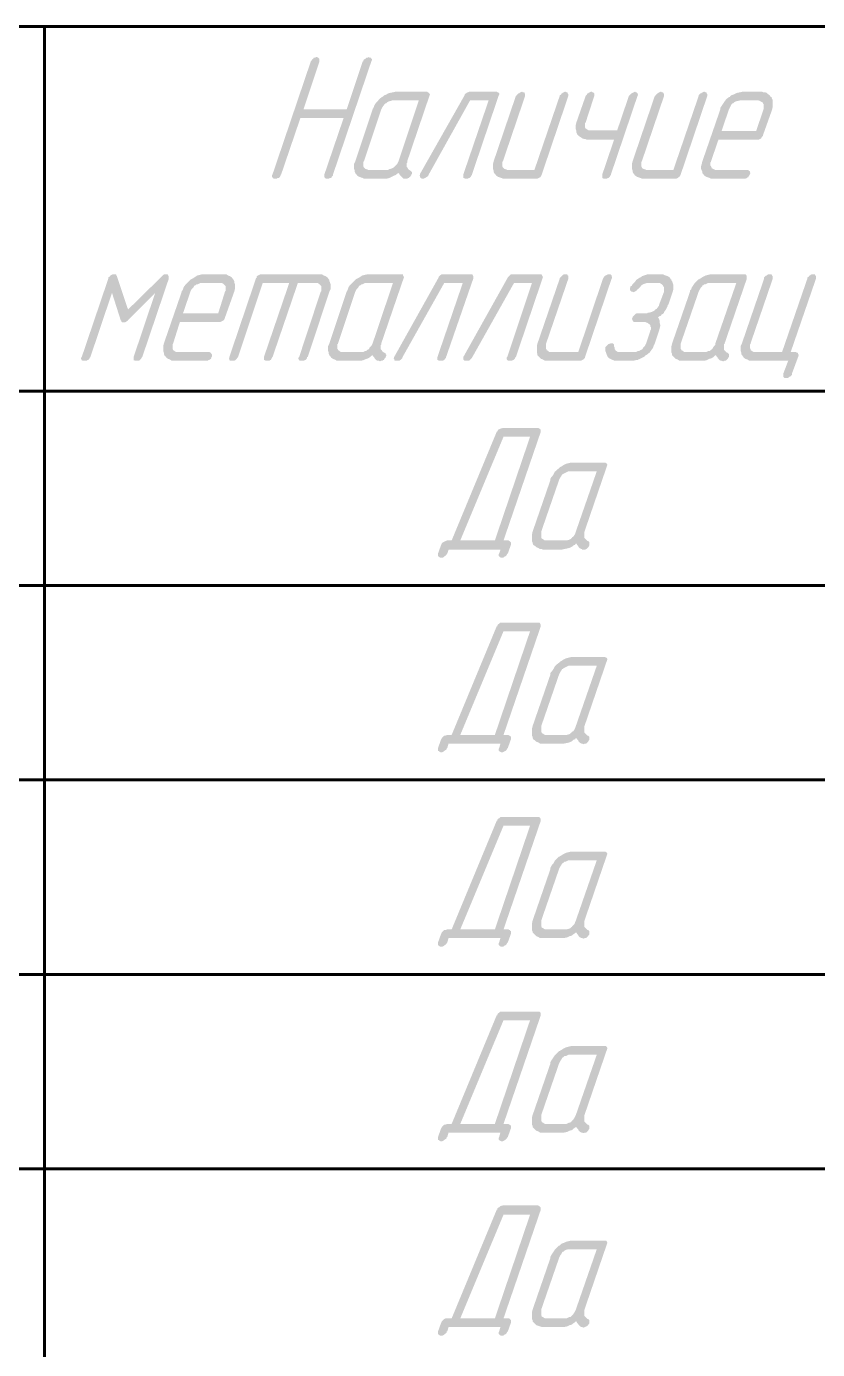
# Model space of a CAD drawing. Extents: x 260 to 1101, y 70 to 664.
# Drawn here: x 485.6 to 518.2, y 248.4 to 302.8 of the extents above; entities that cross this region are included whole.
import ezdxf

# ---------------------------------------------------------------- set-up
doc = ezdxf.new("R2010")
doc.units = 0
doc.header["$MEASUREMENT"] = 0
doc.layers.add('PDF _Геометрия', color=7, linetype='CONTINUOUS')
doc.layers.add('PDF _Сплошная заливка', color=7, linetype='CONTINUOUS')

msp = doc.modelspace()

# ---------------------------------------------------------------- hatches: boundary and pattern name
at = {"layer": 'PDF _Сплошная заливка', "transparency": 33554559}
for points in [[(499.755, 301.507), (499.806, 301.507), (499.831, 301.482), (499.831, 301.456), (499.857, 301.456), (499.857, 301.405), (499.831, 301.355), (498.256, 296.706), (498.256, 296.681), (498.256, 296.656), (498.205, 296.605), (498.18, 296.554), (498.154, 296.554), (498.129, 296.554), (498.078, 296.529), (498.027, 296.529), (498.002, 296.529), (498.002, 296.529), (497.951, 296.529), (497.926, 296.554), (497.9, 296.579), (497.9, 296.605), (497.9, 296.63), (497.9, 296.706), (498.688, 299.018), (496.91, 299.018), (496.122, 296.706), (496.097, 296.681), (496.097, 296.656), (496.071, 296.605), (496.02, 296.554), (496.02, 296.554), (495.97, 296.554), (495.944, 296.529), (495.868, 296.529), (495.868, 296.529), (495.843, 296.529), (495.817, 296.529), (495.766, 296.554), (495.766, 296.579), (495.741, 296.605), (495.741, 296.63), (495.741, 296.656), (495.766, 296.706), (497.341, 301.355), (497.341, 301.355), (497.367, 301.38), (497.392, 301.431), (497.443, 301.456), (497.443, 301.482), (497.468, 301.507), (497.519, 301.507), (497.57, 301.532), (497.596, 301.532), (497.621, 301.507), (497.646, 301.507), (497.672, 301.482), (497.697, 301.456), (497.697, 301.456), (497.697, 301.405), (497.697, 301.355), (497.037, 299.373), (498.815, 299.373), (499.475, 301.355), (499.501, 301.355), (499.501, 301.38), (499.526, 301.431), (499.577, 301.456), (499.602, 301.482), (499.628, 301.507), (499.679, 301.507), (499.73, 301.532), (499.73, 301.532)], [(505.014, 300.085), (505.039, 300.085), (505.064, 300.059), (505.09, 300.034), (505.09, 299.983), (505.064, 299.932), (503.972, 296.706), (503.972, 296.681), (503.947, 296.656), (503.921, 296.605), (503.87, 296.554), (503.87, 296.554), (503.845, 296.554), (503.794, 296.529), (503.743, 296.529), (503.743, 296.529), (503.718, 296.529), (503.693, 296.529), (503.616, 296.554), (503.616, 296.579), (503.616, 296.605), (503.616, 296.63), (503.616, 296.656), (503.616, 296.706), (504.658, 299.754), (503.896, 299.754), (502.168, 296.656), (502.168, 296.656), (502.168, 296.63), (502.117, 296.605), (502.041, 296.554), (501.991, 296.529), (501.965, 296.529), (501.94, 296.529), (501.914, 296.529), (501.864, 296.554), (501.838, 296.579), (501.838, 296.579), (501.838, 296.605), (501.813, 296.656), (501.838, 296.706), (501.838, 296.732), (503.667, 299.958), (503.667, 299.958), (503.667, 299.983), (503.718, 300.034), (503.794, 300.085), (503.82, 300.085), (503.87, 300.11), (504.988, 300.11)], [(507.859, 300.085), (507.884, 300.085), (507.91, 300.059), (507.91, 300.034), (507.935, 300.008), (507.935, 299.983), (507.935, 299.932), (506.843, 296.706), (506.843, 296.681), (506.817, 296.656), (506.817, 296.656), (506.792, 296.605), (506.767, 296.579), (506.716, 296.554), (506.665, 296.529), (506.589, 296.529), (505.293, 296.529), (505.242, 296.529), (505.191, 296.554), (505.115, 296.579), (505.039, 296.605), (504.963, 296.656), (504.912, 296.732), (504.887, 296.732), (504.887, 296.757), (504.861, 296.808), (504.861, 296.859), (504.836, 296.935), (504.836, 297.037), (504.836, 297.138), (504.861, 297.24), (505.776, 299.932), (505.801, 299.932), (505.801, 299.958), (505.827, 299.983), (505.877, 300.034), (505.903, 300.034), (505.928, 300.059), (505.979, 300.085), (506.03, 300.11), (506.03, 300.11), (506.055, 300.085), (506.106, 300.085), (506.131, 300.059), (506.131, 300.034), (506.157, 300.008), (506.157, 299.983), (506.157, 299.932), (505.242, 297.24), (505.242, 297.24), (505.217, 297.214), (505.217, 297.189), (505.217, 297.138), (505.217, 297.062), (505.217, 297.037), (505.242, 296.986), (505.242, 296.986), (505.268, 296.96), (505.293, 296.935), (505.369, 296.91), (505.42, 296.884), (505.471, 296.884), (506.538, 296.884), (507.58, 299.932), (507.58, 299.932), (507.58, 299.958), (507.63, 299.983), (507.656, 300.034), (507.681, 300.034), (507.707, 300.059), (507.757, 300.085), (507.808, 300.11), (507.808, 300.11)], [(510.704, 300.085), (510.73, 300.085), (510.755, 300.059), (510.78, 300.034), (510.78, 300.008), (510.806, 299.983), (510.78, 299.932), (509.688, 296.706), (509.688, 296.681), (509.663, 296.656), (509.637, 296.605), (509.587, 296.554), (509.587, 296.554), (509.561, 296.554), (509.51, 296.529), (509.459, 296.529), (509.459, 296.529), (509.434, 296.529), (509.383, 296.529), (509.332, 296.554), (509.332, 296.579), (509.332, 296.605), (509.332, 296.63), (509.332, 296.656), (509.332, 296.706), (509.815, 298.129), (508.697, 298.129), (508.647, 298.154), (508.596, 298.154), (508.52, 298.18), (508.443, 298.23), (508.367, 298.281), (508.316, 298.332), (508.291, 298.357), (508.291, 298.383), (508.265, 298.434), (508.265, 298.484), (508.24, 298.561), (508.24, 298.637), (508.24, 298.738), (508.265, 298.84), (508.647, 299.932), (508.647, 299.932), (508.672, 299.958), (508.697, 299.983), (508.723, 300.034), (508.748, 300.034), (508.774, 300.059), (508.824, 300.085), (508.875, 300.11), (508.901, 300.11), (508.926, 300.085), (508.951, 300.085), (508.977, 300.059), (509.002, 300.034), (509.002, 300.008), (509.002, 299.983), (509.002, 299.932), (508.647, 298.84), (508.647, 298.84), (508.621, 298.815), (508.621, 298.789), (508.621, 298.764), (508.621, 298.688), (508.621, 298.637), (508.647, 298.586), (508.647, 298.586), (508.672, 298.586), (508.697, 298.561), (508.774, 298.51), (508.824, 298.51), (508.875, 298.51), (509.942, 298.51), (510.425, 299.932), (510.425, 299.932), (510.45, 299.958), (510.476, 299.983), (510.527, 300.034), (510.527, 300.034), (510.577, 300.059), (510.628, 300.085), (510.679, 300.11), (510.679, 300.11)], [(513.575, 300.085), (513.601, 300.085), (513.626, 300.059), (513.626, 300.034), (513.651, 300.008), (513.651, 299.983), (513.651, 299.932), (512.559, 296.706), (512.559, 296.681), (512.533, 296.656), (512.533, 296.656), (512.508, 296.605), (512.457, 296.579), (512.432, 296.554), (512.381, 296.529), (512.305, 296.529), (511.009, 296.529), (510.958, 296.529), (510.908, 296.554), (510.831, 296.579), (510.755, 296.605), (510.679, 296.656), (510.628, 296.732), (510.603, 296.732), (510.603, 296.757), (510.577, 296.808), (510.577, 296.859), (510.552, 296.935), (510.552, 297.037), (510.552, 297.138), (510.577, 297.24), (511.492, 299.932), (511.517, 299.932), (511.517, 299.958), (511.543, 299.983), (511.593, 300.034), (511.619, 300.034), (511.644, 300.059), (511.695, 300.085), (511.746, 300.11), (511.746, 300.11), (511.771, 300.085), (511.822, 300.085), (511.848, 300.059), (511.848, 300.034), (511.873, 300.008), (511.873, 299.983), (511.873, 299.932), (510.958, 297.24), (510.958, 297.24), (510.933, 297.214), (510.933, 297.189), (510.933, 297.138), (510.933, 297.062), (510.933, 297.037), (510.958, 296.986), (510.958, 296.986), (510.984, 296.96), (511.009, 296.935), (511.085, 296.91), (511.136, 296.884), (511.187, 296.884), (512.254, 296.884), (513.296, 299.932), (513.296, 299.932), (513.296, 299.958), (513.321, 299.983), (513.372, 300.034), (513.397, 300.034), (513.423, 300.059), (513.473, 300.085), (513.524, 300.11), (513.524, 300.11)], [(491.422, 292.592), (491.448, 292.592), (491.473, 292.541), (491.498, 292.541), (491.498, 292.515), (491.498, 292.465), (491.498, 292.439), (491.498, 292.414), (490.406, 289.188), (490.406, 289.188), (490.381, 289.163), (490.355, 289.112), (490.304, 289.061), (490.304, 289.061), (490.279, 289.036), (490.228, 289.036), (490.177, 289.036), (490.177, 289.036), (490.152, 289.036), (490.127, 289.036), (490.05, 289.061), (490.05, 289.061), (490.05, 289.112), (490.05, 289.137), (490.05, 289.163), (490.05, 289.188), (490.939, 291.83), (489.822, 290.712), (489.822, 290.687), (489.796, 290.687), (489.771, 290.661), (489.695, 290.61), (489.669, 290.61), (489.644, 290.61), (489.618, 290.61), (489.593, 290.61), (489.542, 290.661), (489.542, 290.687), (489.517, 290.712), (489.161, 291.83), (488.272, 289.188), (488.272, 289.188), (488.247, 289.163), (488.221, 289.112), (488.17, 289.061), (488.145, 289.061), (488.12, 289.036), (488.094, 289.036), (488.018, 289.036), (488.018, 289.036), (487.993, 289.036), (487.967, 289.036), (487.916, 289.061), (487.916, 289.061), (487.891, 289.112), (487.891, 289.137), (487.891, 289.163), (487.916, 289.188), (489.009, 292.414), (489.009, 292.439), (489.009, 292.465), (489.059, 292.49), (489.085, 292.541), (489.11, 292.541), (489.136, 292.566), (489.186, 292.592), (489.237, 292.592), (489.263, 292.592), (489.288, 292.592), (489.314, 292.592), (489.314, 292.592), (489.339, 292.566), (489.339, 292.541), (489.364, 292.515), (489.822, 291.144), (491.219, 292.515), (491.219, 292.515), (491.219, 292.515), (491.27, 292.566), (491.32, 292.592), (491.371, 292.592), (491.397, 292.592)], [(497.748, 292.592), (497.799, 292.592), (497.875, 292.541), (497.951, 292.515), (498.027, 292.465), (498.078, 292.388), (498.078, 292.388), (498.104, 292.363), (498.104, 292.312), (498.129, 292.261), (498.154, 292.185), (498.154, 292.084), (498.154, 291.982), (498.104, 291.88), (497.214, 289.188), (497.189, 289.188), (497.189, 289.163), (497.164, 289.112), (497.113, 289.061), (497.087, 289.061), (497.062, 289.036), (497.011, 289.036), (496.96, 289.036), (496.96, 289.036), (496.935, 289.036), (496.91, 289.036), (496.859, 289.061), (496.859, 289.061), (496.833, 289.112), (496.833, 289.137), (496.833, 289.163), (496.859, 289.188), (497.748, 291.88), (497.748, 291.88), (497.773, 291.906), (497.773, 291.931), (497.773, 291.982), (497.773, 292.058), (497.773, 292.109), (497.748, 292.134), (497.748, 292.134), (497.722, 292.16), (497.697, 292.185), (497.621, 292.236), (497.57, 292.236), (497.519, 292.236), (496.808, 292.236), (495.766, 289.188), (495.766, 289.188), (495.741, 289.163), (495.716, 289.112), (495.69, 289.061), (495.665, 289.061), (495.639, 289.036), (495.588, 289.036), (495.538, 289.036), (495.538, 289.036), (495.512, 289.036), (495.487, 289.036), (495.436, 289.061), (495.411, 289.061), (495.411, 289.112), (495.411, 289.137), (495.411, 289.163), (495.411, 289.188), (496.452, 292.236), (495.36, 292.236), (494.344, 289.188), (494.344, 289.188), (494.318, 289.163), (494.293, 289.112), (494.242, 289.061), (494.242, 289.061), (494.191, 289.036), (494.166, 289.036), (494.115, 289.036), (494.09, 289.036), (494.064, 289.036), (494.039, 289.036), (493.988, 289.061), (493.988, 289.061), (493.988, 289.112), (493.963, 289.137), (493.988, 289.163), (493.988, 289.188), (495.08, 292.414), (495.08, 292.439), (495.106, 292.439), (495.106, 292.49), (495.131, 292.515), (495.157, 292.541), (495.207, 292.566), (495.258, 292.592), (495.309, 292.592), (497.697, 292.592)], [(503.947, 292.592), (503.972, 292.592), (503.998, 292.566), (504.023, 292.515), (504.023, 292.49), (504.023, 292.414), (502.905, 289.188), (502.905, 289.188), (502.905, 289.163), (502.854, 289.112), (502.829, 289.061), (502.803, 289.061), (502.778, 289.036), (502.727, 289.036), (502.676, 289.036), (502.676, 289.036), (502.651, 289.036), (502.626, 289.036), (502.575, 289.061), (502.549, 289.061), (502.549, 289.112), (502.549, 289.137), (502.549, 289.163), (502.549, 289.188), (503.591, 292.236), (502.829, 292.236), (501.101, 289.163), (501.101, 289.163), (501.101, 289.137), (501.051, 289.086), (500.974, 289.036), (500.924, 289.036), (500.898, 289.036), (500.873, 289.036), (500.847, 289.036), (500.796, 289.036), (500.771, 289.061), (500.771, 289.086), (500.771, 289.112), (500.746, 289.137), (500.771, 289.188), (500.796, 289.239), (502.6, 292.465), (502.6, 292.465), (502.6, 292.49), (502.651, 292.541), (502.727, 292.592), (502.778, 292.592), (502.829, 292.592), (503.921, 292.592)], [(506.792, 292.592), (506.843, 292.592), (506.843, 292.566), (506.868, 292.515), (506.894, 292.49), (506.868, 292.414), (505.776, 289.188), (505.776, 289.188), (505.75, 289.163), (505.725, 289.112), (505.674, 289.061), (505.649, 289.061), (505.623, 289.036), (505.598, 289.036), (505.522, 289.036), (505.522, 289.036), (505.496, 289.036), (505.471, 289.036), (505.42, 289.061), (505.42, 289.061), (505.395, 289.112), (505.395, 289.137), (505.395, 289.163), (505.42, 289.188), (506.436, 292.236), (505.7, 292.236), (503.972, 289.163), (503.972, 289.163), (503.947, 289.137), (503.896, 289.086), (503.845, 289.036), (503.794, 289.036), (503.743, 289.036), (503.743, 289.036), (503.693, 289.036), (503.667, 289.036), (503.642, 289.061), (503.616, 289.086), (503.616, 289.112), (503.616, 289.137), (503.616, 289.188), (503.642, 289.239), (505.446, 292.465), (505.446, 292.465), (505.471, 292.49), (505.522, 292.541), (505.573, 292.592), (505.623, 292.592), (505.674, 292.592), (506.767, 292.592)], [(509.637, 292.592), (509.663, 292.592), (509.714, 292.541), (509.714, 292.541), (509.714, 292.515), (509.739, 292.465), (509.714, 292.414), (508.621, 289.188), (508.621, 289.188), (508.621, 289.163), (508.596, 289.137), (508.57, 289.112), (508.545, 289.086), (508.494, 289.061), (508.443, 289.036), (508.393, 289.036), (507.097, 289.036), (507.021, 289.036), (506.97, 289.036), (506.894, 289.086), (506.817, 289.112), (506.767, 289.163), (506.69, 289.239), (506.69, 289.239), (506.665, 289.264), (506.665, 289.315), (506.64, 289.366), (506.64, 289.442), (506.64, 289.544), (506.64, 289.645), (506.665, 289.747), (507.58, 292.414), (507.58, 292.439), (507.605, 292.465), (507.63, 292.49), (507.681, 292.541), (507.681, 292.541), (507.707, 292.566), (507.757, 292.592), (507.808, 292.592), (507.834, 292.592), (507.859, 292.592), (507.884, 292.592), (507.91, 292.541), (507.935, 292.541), (507.935, 292.515), (507.935, 292.465), (507.935, 292.414), (507.021, 289.747), (507.021, 289.721), (507.021, 289.721), (507.021, 289.696), (507.021, 289.645), (507.021, 289.569), (507.021, 289.518), (507.046, 289.493), (507.046, 289.467), (507.046, 289.467), (507.097, 289.442), (507.148, 289.391), (507.198, 289.391), (507.249, 289.391), (508.342, 289.391), (509.358, 292.414), (509.383, 292.439), (509.383, 292.465), (509.409, 292.49), (509.459, 292.541), (509.459, 292.541), (509.51, 292.566), (509.561, 292.592), (509.612, 292.592), (509.612, 292.592)], [(511.822, 292.592), (511.873, 292.566), (511.949, 292.541), (512.025, 292.515), (512.102, 292.465), (512.152, 292.388), (512.178, 292.388), (512.178, 292.338), (512.203, 292.312), (512.229, 292.236), (512.254, 292.16), (512.254, 292.084), (512.254, 291.982), (512.229, 291.88), (512.051, 291.347), (512.051, 291.347), (512.025, 291.322), (512.025, 291.296), (512, 291.245), (511.949, 291.144), (511.873, 291.042), (511.873, 291.042), (511.873, 291.017), (511.848, 290.991), (511.822, 290.966), (511.771, 290.941), (511.746, 290.89), (511.67, 290.864), (511.619, 290.814), (511.619, 290.814), (511.644, 290.788), (511.67, 290.737), (511.695, 290.661), (511.695, 290.585), (511.721, 290.483), (511.695, 290.382), (511.67, 290.28), (511.492, 289.747), (511.492, 289.721), (511.466, 289.696), (511.441, 289.645), (511.416, 289.569), (511.365, 289.493), (511.289, 289.391), (511.212, 289.315), (511.085, 289.239), (511.085, 289.239), (511.085, 289.213), (511.06, 289.213), (511.035, 289.188), (510.984, 289.163), (510.933, 289.137), (510.882, 289.112), (510.806, 289.086), (510.806, 289.086), (510.78, 289.061), (510.73, 289.061), (510.704, 289.061), (510.603, 289.036), (510.501, 289.036), (509.917, 289.036), (509.891, 289.036), (509.841, 289.036), (509.79, 289.061), (509.714, 289.086), (509.663, 289.112), (509.612, 289.137), (509.587, 289.163), (509.587, 289.163), (509.561, 289.188), (509.536, 289.239), (509.51, 289.29), (509.485, 289.366), (509.459, 289.442), (509.459, 289.518), (509.459, 289.569), (509.459, 289.594), (509.485, 289.62), (509.51, 289.645), (509.561, 289.696), (509.561, 289.696), (509.587, 289.721), (509.663, 289.747), (509.714, 289.747), (509.714, 289.747), (509.764, 289.747), (509.79, 289.721), (509.815, 289.696), (509.815, 289.671), (509.815, 289.645), (509.815, 289.62), (509.815, 289.62), (509.841, 289.569), (509.841, 289.518), (509.891, 289.442), (509.917, 289.442), (509.942, 289.417), (509.993, 289.391), (510.095, 289.391), (510.628, 289.391), (510.679, 289.391), (510.704, 289.391), (510.806, 289.442), (510.857, 289.442), (510.933, 289.493), (510.933, 289.493), (510.958, 289.493), (510.984, 289.518), (511.009, 289.569), (511.085, 289.645), (511.111, 289.696), (511.136, 289.747), (511.314, 290.28), (511.314, 290.28), (511.314, 290.306), (511.339, 290.331), (511.339, 290.356), (511.339, 290.407), (511.314, 290.433), (511.314, 290.483), (511.289, 290.534), (511.289, 290.534), (511.263, 290.534), (511.212, 290.585), (511.136, 290.61), (511.085, 290.636), (511.035, 290.636), (510.679, 290.636), (510.628, 290.636), (510.603, 290.661), (510.577, 290.687), (510.577, 290.687), (510.577, 290.712), (510.552, 290.763), (510.577, 290.814), (510.577, 290.814), (510.577, 290.839), (510.628, 290.89), (510.654, 290.915), (510.679, 290.941), (510.704, 290.966), (510.755, 290.991), (510.806, 290.991), (511.187, 290.991), (511.212, 291.017), (511.263, 291.017), (511.365, 291.042), (511.416, 291.068), (511.466, 291.093), (511.492, 291.093), (511.492, 291.118), (511.517, 291.144), (511.568, 291.169), (511.619, 291.245), (511.67, 291.296), (511.67, 291.347), (511.873, 291.88), (511.873, 291.88), (511.873, 291.906), (511.873, 291.931), (511.873, 291.957), (511.873, 292.007), (511.873, 292.058), (511.848, 292.084), (511.822, 292.134), (511.822, 292.134), (511.822, 292.134), (511.771, 292.185), (511.695, 292.236), (511.644, 292.236), (511.593, 292.236), (511.187, 292.236), (511.162, 292.236), (511.085, 292.211), (511.009, 292.185), (511.009, 292.185), (510.984, 292.16), (510.933, 292.134), (510.882, 292.058), (510.806, 291.982), (510.806, 291.982), (510.78, 291.982), (510.755, 291.931), (510.704, 291.906), (510.679, 291.88), (510.603, 291.855), (510.603, 291.855), (510.577, 291.88), (510.527, 291.88), (510.501, 291.906), (510.476, 291.931), (510.476, 291.957), (510.476, 291.982), (510.476, 292.033), (510.501, 292.109), (510.527, 292.109), (510.552, 292.134), (510.577, 292.185), (510.628, 292.236), (510.679, 292.287), (510.73, 292.363), (510.806, 292.414), (510.882, 292.465), (510.908, 292.465), (510.933, 292.49), (510.958, 292.515), (511.035, 292.541), (511.111, 292.566), (511.187, 292.592), (511.263, 292.592), (511.365, 292.592), (511.771, 292.592)], [(518.046, 292.592), (518.072, 292.592), (518.097, 292.541), (518.097, 292.541), (518.122, 292.515), (518.122, 292.465), (518.122, 292.414), (517.081, 289.391), (517.31, 289.391), (517.31, 289.366), (517.36, 289.366), (517.386, 289.34), (517.386, 289.315), (517.411, 289.264), (517.386, 289.188), (517.132, 288.502), (517.132, 288.477), (517.132, 288.451), (517.081, 288.401), (517.056, 288.375), (517.03, 288.375), (517.005, 288.35), (516.954, 288.324), (516.903, 288.324), (516.903, 288.324), (516.852, 288.324), (516.827, 288.324), (516.801, 288.35), (516.776, 288.375), (516.776, 288.401), (516.776, 288.426), (516.776, 288.502), (516.979, 289.036), (515.48, 289.036), (515.43, 289.036), (515.379, 289.036), (515.303, 289.086), (515.226, 289.112), (515.15, 289.163), (515.099, 289.239), (515.099, 289.239), (515.074, 289.264), (515.049, 289.315), (515.049, 289.366), (515.023, 289.442), (515.023, 289.544), (515.023, 289.645), (515.074, 289.747), (515.988, 292.414), (515.988, 292.439), (515.988, 292.465), (516.014, 292.49), (516.065, 292.541), (516.09, 292.541), (516.116, 292.566), (516.166, 292.592), (516.217, 292.592), (516.217, 292.592), (516.268, 292.592), (516.293, 292.592), (516.319, 292.541), (516.319, 292.541), (516.344, 292.515), (516.344, 292.465), (516.344, 292.414), (515.43, 289.747), (515.43, 289.721), (515.43, 289.721), (515.404, 289.696), (515.404, 289.645), (515.404, 289.569), (515.43, 289.518), (515.43, 289.493), (515.43, 289.467), (515.455, 289.467), (515.48, 289.442), (515.557, 289.391), (515.607, 289.391), (515.658, 289.391), (516.725, 289.391), (517.767, 292.414), (517.767, 292.439), (517.767, 292.465), (517.818, 292.49), (517.843, 292.541), (517.868, 292.541), (517.894, 292.566), (517.945, 292.592), (517.995, 292.592), (518.021, 292.592)]]:
    msp.add_hatch(color=256, dxfattribs=at).paths.add_polyline_path(points)
h = msp.add_hatch(color=256, dxfattribs=at)
h.paths.add_polyline_path([(501.787, 299.754), (500.695, 299.754), (500.669, 299.729), (500.644, 299.729), (500.542, 299.704), (500.492, 299.678), (500.441, 299.627), (500.415, 299.627), (500.415, 299.627), (500.39, 299.602), (500.365, 299.577), (500.288, 299.475), (500.263, 299.424), (500.238, 299.373), (499.526, 297.24), (499.526, 297.24), (499.501, 297.214), (499.501, 297.189), (499.501, 297.138), (499.501, 297.062), (499.501, 297.037), (499.526, 296.986), (499.526, 296.986), (499.552, 296.96), (499.577, 296.935), (499.653, 296.91), (499.704, 296.884), (499.755, 296.884), (500.492, 296.884), (500.517, 296.884), (500.542, 296.91), (500.644, 296.935), (500.695, 296.96), (500.746, 296.986), (500.746, 296.986), (500.771, 297.011), (500.796, 297.037), (500.822, 297.062), (500.898, 297.138), (500.924, 297.189), (500.949, 297.24)], flags=0)
h.paths.add_polyline_path([(502.143, 300.085), (502.168, 300.085), (502.194, 300.059), (502.219, 300.034), (502.245, 299.983), (502.219, 299.932), (501.305, 297.24), (501.305, 297.24), (501.305, 297.214), (501.305, 297.189), (501.279, 297.164), (501.279, 297.087), (501.279, 297.011), (501.305, 296.986), (501.33, 296.96), (501.355, 296.91), (501.432, 296.859), (501.432, 296.859), (501.432, 296.859), (501.482, 296.833), (501.482, 296.808), (501.508, 296.783), (501.508, 296.732), (501.482, 296.706), (501.482, 296.681), (501.457, 296.656), (501.432, 296.605), (501.381, 296.579), (501.381, 296.554), (501.355, 296.554), (501.305, 296.529), (501.254, 296.529), (501.203, 296.529), (501.178, 296.529), (501.152, 296.529), (501.101, 296.579), (501.051, 296.63), (501.051, 296.63), (501.025, 296.656), (501.025, 296.656), (501, 296.681), (500.974, 296.732), (500.949, 296.757), (500.949, 296.757), (500.898, 296.732), (500.847, 296.681), (500.771, 296.656), (500.669, 296.605), (500.568, 296.554), (500.466, 296.529), (500.339, 296.529), (499.577, 296.529), (499.526, 296.529), (499.475, 296.554), (499.399, 296.579), (499.323, 296.605), (499.247, 296.656), (499.196, 296.732), (499.171, 296.732), (499.171, 296.757), (499.145, 296.808), (499.145, 296.859), (499.12, 296.935), (499.12, 297.037), (499.12, 297.138), (499.171, 297.24), (499.882, 299.373), (499.882, 299.399), (499.907, 299.424), (499.933, 299.475), (499.958, 299.551), (500.009, 299.627), (500.085, 299.704), (500.161, 299.805), (500.263, 299.881), (500.263, 299.881), (500.314, 299.907), (500.365, 299.958), (500.441, 299.983), (500.517, 300.034), (500.619, 300.059), (500.746, 300.085), (500.847, 300.11), (502.117, 300.11)], flags=0)
h = msp.add_hatch(color=256, dxfattribs=at)
h.paths.add_polyline_path([(515.735, 299.754), (514.998, 299.754), (514.972, 299.729), (514.922, 299.729), (514.82, 299.704), (514.769, 299.678), (514.718, 299.627), (514.718, 299.627), (514.693, 299.627), (514.667, 299.602), (514.642, 299.577), (514.591, 299.475), (514.566, 299.424), (514.54, 299.373), (514.236, 298.484), (515.658, 298.484), (515.963, 299.373), (515.963, 299.399), (515.963, 299.399), (515.963, 299.424), (515.963, 299.475), (515.963, 299.551), (515.963, 299.602), (515.938, 299.627), (515.938, 299.653), (515.938, 299.653), (515.887, 299.678), (515.811, 299.729), (515.785, 299.729)], flags=0)
h.paths.add_polyline_path([(515.938, 300.085), (516.014, 300.085), (516.09, 300.059), (516.141, 300.008), (516.217, 299.958), (516.268, 299.881), (516.293, 299.881), (516.293, 299.856), (516.319, 299.805), (516.344, 299.754), (516.344, 299.678), (516.344, 299.602), (516.344, 299.5), (516.319, 299.373), (515.938, 298.307), (515.938, 298.307), (515.938, 298.281), (515.912, 298.256), (515.887, 298.23), (515.861, 298.18), (515.811, 298.154), (515.76, 298.129), (515.709, 298.129), (514.109, 298.129), (513.804, 297.24), (513.804, 297.24), (513.804, 297.214), (513.778, 297.189), (513.778, 297.138), (513.778, 297.062), (513.804, 297.037), (513.829, 296.986), (513.829, 296.986), (513.829, 296.96), (513.88, 296.935), (513.931, 296.91), (513.982, 296.884), (514.032, 296.884), (515.303, 296.884), (515.328, 296.884), (515.353, 296.859), (515.404, 296.833), (515.404, 296.808), (515.404, 296.783), (515.43, 296.757), (515.404, 296.706), (515.404, 296.706), (515.379, 296.656), (515.353, 296.63), (515.328, 296.579), (515.303, 296.579), (515.277, 296.554), (515.226, 296.529), (515.176, 296.529), (513.854, 296.529), (513.804, 296.529), (513.753, 296.554), (513.677, 296.579), (513.601, 296.605), (513.524, 296.656), (513.473, 296.732), (513.473, 296.732), (513.448, 296.757), (513.448, 296.808), (513.423, 296.859), (513.397, 296.935), (513.397, 297.037), (513.423, 297.138), (513.448, 297.24), (514.185, 299.373), (514.185, 299.399), (514.185, 299.424), (514.21, 299.475), (514.261, 299.551), (514.312, 299.627), (514.363, 299.704), (514.439, 299.805), (514.54, 299.881), (514.566, 299.881), (514.591, 299.907), (514.642, 299.958), (514.718, 299.983), (514.82, 300.034), (514.896, 300.059), (515.023, 300.085), (515.125, 300.11), (515.887, 300.11)], flags=0)
h = msp.add_hatch(color=256, dxfattribs=at)
h.paths.add_polyline_path([(493.582, 292.236), (492.845, 292.236), (492.819, 292.236), (492.794, 292.236), (492.692, 292.185), (492.642, 292.185), (492.591, 292.134), (492.565, 292.134), (492.565, 292.134), (492.54, 292.109), (492.515, 292.058), (492.438, 291.982), (492.413, 291.931), (492.388, 291.88), (492.083, 290.991), (493.531, 290.991), (493.81, 291.88), (493.81, 291.88), (493.836, 291.906), (493.836, 291.931), (493.836, 291.982), (493.836, 292.058), (493.836, 292.109), (493.81, 292.134), (493.81, 292.134), (493.785, 292.16), (493.759, 292.185), (493.683, 292.236), (493.632, 292.236)], flags=0)
h.paths.add_polyline_path([(493.81, 292.592), (493.861, 292.592), (493.937, 292.541), (494.013, 292.515), (494.09, 292.465), (494.14, 292.388), (494.14, 292.388), (494.166, 292.363), (494.191, 292.312), (494.191, 292.261), (494.217, 292.185), (494.217, 292.084), (494.217, 291.982), (494.191, 291.88), (493.81, 290.814), (493.81, 290.788), (493.785, 290.763), (493.785, 290.737), (493.759, 290.712), (493.734, 290.687), (493.683, 290.661), (493.632, 290.636), (493.582, 290.636), (491.956, 290.636), (491.676, 289.747), (491.676, 289.721), (491.651, 289.721), (491.651, 289.696), (491.651, 289.645), (491.651, 289.569), (491.651, 289.518), (491.676, 289.493), (491.676, 289.467), (491.702, 289.467), (491.727, 289.442), (491.803, 289.391), (491.854, 289.391), (491.905, 289.391), (493.175, 289.391), (493.201, 289.366), (493.226, 289.366), (493.251, 289.315), (493.251, 289.315), (493.277, 289.29), (493.277, 289.239), (493.277, 289.213), (493.251, 289.188), (493.251, 289.163), (493.226, 289.112), (493.175, 289.086), (493.175, 289.061), (493.124, 289.061), (493.099, 289.036), (493.023, 289.036), (491.727, 289.036), (491.676, 289.036), (491.625, 289.036), (491.549, 289.086), (491.473, 289.112), (491.397, 289.163), (491.346, 289.239), (491.32, 289.239), (491.32, 289.264), (491.295, 289.315), (491.295, 289.366), (491.27, 289.442), (491.27, 289.544), (491.27, 289.645), (491.295, 289.747), (492.032, 291.88), (492.032, 291.906), (492.057, 291.931), (492.083, 291.982), (492.108, 292.058), (492.159, 292.134), (492.235, 292.211), (492.311, 292.287), (492.413, 292.388), (492.413, 292.388), (492.464, 292.414), (492.515, 292.439), (492.591, 292.49), (492.667, 292.541), (492.769, 292.566), (492.87, 292.592), (492.997, 292.592), (493.759, 292.592)], flags=0)
h = msp.add_hatch(color=256, dxfattribs=at)
h.paths.add_polyline_path([(500.72, 292.236), (499.628, 292.236), (499.602, 292.236), (499.577, 292.236), (499.475, 292.185), (499.425, 292.185), (499.374, 292.134), (499.348, 292.134), (499.348, 292.134), (499.323, 292.109), (499.298, 292.058), (499.221, 291.982), (499.196, 291.931), (499.171, 291.88), (498.459, 289.747), (498.459, 289.721), (498.434, 289.721), (498.434, 289.696), (498.434, 289.645), (498.434, 289.569), (498.434, 289.518), (498.459, 289.493), (498.459, 289.467), (498.485, 289.467), (498.51, 289.442), (498.586, 289.391), (498.637, 289.391), (498.688, 289.391), (499.425, 289.391), (499.45, 289.391), (499.501, 289.391), (499.577, 289.442), (499.628, 289.442), (499.679, 289.493), (499.679, 289.493), (499.704, 289.493), (499.73, 289.518), (499.755, 289.569), (499.831, 289.645), (499.857, 289.696), (499.882, 289.747)], flags=0)
h.paths.add_polyline_path([(501.076, 292.592), (501.127, 292.592), (501.127, 292.566), (501.152, 292.515), (501.178, 292.49), (501.152, 292.414), (500.238, 289.747), (500.238, 289.721), (500.238, 289.721), (500.238, 289.696), (500.212, 289.671), (500.212, 289.594), (500.212, 289.518), (500.238, 289.493), (500.263, 289.467), (500.288, 289.417), (500.365, 289.366), (500.365, 289.366), (500.365, 289.366), (500.415, 289.34), (500.415, 289.315), (500.441, 289.29), (500.441, 289.239), (500.415, 289.188), (500.415, 289.188), (500.415, 289.163), (500.365, 289.112), (500.339, 289.061), (500.314, 289.061), (500.288, 289.036), (500.238, 289.036), (500.187, 289.01), (500.136, 289.036), (500.111, 289.036), (500.085, 289.036), (500.034, 289.061), (499.983, 289.112), (499.983, 289.137), (499.958, 289.137), (499.958, 289.163), (499.933, 289.188), (499.907, 289.213), (499.882, 289.264), (499.882, 289.264), (499.831, 289.239), (499.78, 289.188), (499.704, 289.137), (499.628, 289.112), (499.501, 289.061), (499.399, 289.036), (499.272, 289.036), (498.51, 289.036), (498.459, 289.036), (498.408, 289.036), (498.332, 289.086), (498.256, 289.112), (498.18, 289.163), (498.129, 289.239), (498.104, 289.239), (498.104, 289.264), (498.078, 289.315), (498.078, 289.366), (498.053, 289.442), (498.053, 289.544), (498.053, 289.645), (498.104, 289.747), (498.815, 291.88), (498.84, 291.906), (498.84, 291.931), (498.866, 291.982), (498.891, 292.058), (498.942, 292.134), (499.018, 292.211), (499.094, 292.287), (499.196, 292.388), (499.196, 292.388), (499.247, 292.414), (499.298, 292.439), (499.374, 292.49), (499.45, 292.541), (499.552, 292.566), (499.679, 292.592), (499.78, 292.592), (501.051, 292.592)], flags=0)
h = msp.add_hatch(color=256, dxfattribs=at)
h.paths.add_polyline_path([(514.845, 292.236), (513.753, 292.236), (513.727, 292.236), (513.677, 292.236), (513.575, 292.185), (513.524, 292.185), (513.473, 292.134), (513.473, 292.134), (513.448, 292.134), (513.448, 292.109), (513.397, 292.058), (513.346, 291.982), (513.321, 291.931), (513.296, 291.88), (512.559, 289.747), (512.559, 289.721), (512.559, 289.721), (512.559, 289.696), (512.559, 289.645), (512.559, 289.569), (512.559, 289.518), (512.584, 289.493), (512.584, 289.467), (512.61, 289.467), (512.635, 289.442), (512.711, 289.391), (512.737, 289.391), (512.788, 289.391), (513.524, 289.391), (513.575, 289.391), (513.601, 289.391), (513.702, 289.442), (513.753, 289.442), (513.804, 289.493), (513.804, 289.493), (513.829, 289.493), (513.854, 289.518), (513.88, 289.569), (513.931, 289.645), (513.982, 289.696), (513.982, 289.747)], flags=0)
h.paths.add_polyline_path([(515.201, 292.592), (515.226, 292.592), (515.252, 292.566), (515.277, 292.515), (515.277, 292.49), (515.277, 292.414), (514.363, 289.747), (514.363, 289.721), (514.337, 289.721), (514.337, 289.696), (514.337, 289.671), (514.337, 289.594), (514.337, 289.518), (514.337, 289.493), (514.363, 289.467), (514.413, 289.417), (514.464, 289.366), (514.49, 289.366), (514.49, 289.366), (514.515, 289.34), (514.54, 289.315), (514.54, 289.29), (514.54, 289.239), (514.54, 289.188), (514.54, 289.188), (514.515, 289.163), (514.49, 289.112), (514.439, 289.061), (514.439, 289.061), (514.413, 289.036), (514.363, 289.036), (514.312, 289.01), (514.236, 289.036), (514.236, 289.036), (514.21, 289.036), (514.159, 289.061), (514.109, 289.112), (514.109, 289.137), (514.083, 289.137), (514.083, 289.163), (514.058, 289.188), (514.032, 289.213), (514.007, 289.264), (513.982, 289.264), (513.956, 289.239), (513.905, 289.188), (513.829, 289.137), (513.727, 289.112), (513.626, 289.061), (513.524, 289.036), (513.397, 289.036), (512.635, 289.036), (512.584, 289.036), (512.508, 289.036), (512.432, 289.086), (512.356, 289.112), (512.305, 289.163), (512.229, 289.239), (512.229, 289.239), (512.203, 289.264), (512.203, 289.315), (512.178, 289.366), (512.178, 289.442), (512.178, 289.544), (512.178, 289.645), (512.203, 289.747), (512.94, 291.88), (512.94, 291.906), (512.94, 291.931), (512.991, 291.982), (513.016, 292.058), (513.067, 292.134), (513.118, 292.211), (513.194, 292.287), (513.296, 292.388), (513.321, 292.388), (513.346, 292.414), (513.397, 292.439), (513.473, 292.49), (513.575, 292.541), (513.677, 292.566), (513.778, 292.592), (513.905, 292.592), (515.176, 292.592)], flags=0)
h = msp.add_hatch(color=256, dxfattribs=at)
h.paths.add_polyline_path([(506.36, 285.911), (505.268, 285.911), (503.489, 281.644), (504.912, 281.644)], flags=0)
h.paths.add_polyline_path([(506.716, 286.267), (506.741, 286.242), (506.767, 286.242), (506.792, 286.191), (506.792, 286.165), (506.792, 286.089), (505.268, 281.644), (505.471, 281.644), (505.496, 281.619), (505.522, 281.619), (505.547, 281.593), (505.573, 281.568), (505.573, 281.517), (505.573, 281.466), (505.446, 281.111), (505.446, 281.111), (505.42, 281.086), (505.395, 281.035), (505.344, 280.984), (505.319, 280.984), (505.293, 280.958), (505.242, 280.933), (505.191, 280.933), (505.191, 280.933), (505.166, 280.933), (505.115, 280.958), (505.09, 280.984), (505.09, 280.984), (505.064, 281.009), (505.064, 281.06), (505.09, 281.111), (505.141, 281.263), (503.007, 281.263), (502.956, 281.111), (502.93, 281.086), (502.93, 281.06), (502.905, 281.035), (502.829, 280.984), (502.829, 280.984), (502.803, 280.958), (502.753, 280.933), (502.702, 280.933), (502.702, 280.933), (502.676, 280.933), (502.626, 280.958), (502.6, 280.984), (502.575, 280.984), (502.575, 281.009), (502.575, 281.06), (502.575, 281.111), (502.702, 281.466), (502.702, 281.466), (502.727, 281.492), (502.727, 281.517), (502.753, 281.543), (502.778, 281.568), (502.829, 281.593), (502.88, 281.619), (502.956, 281.644), (503.134, 281.644), (504.988, 286.115), (504.988, 286.115), (505.014, 286.115), (505.014, 286.14), (505.039, 286.191), (505.09, 286.216), (505.141, 286.242), (505.242, 286.267), (506.69, 286.267)], flags=0)
h = msp.add_hatch(color=256, dxfattribs=at)
h.paths.add_polyline_path([(509.104, 284.489), (508.011, 284.489), (507.986, 284.489), (507.935, 284.489), (507.834, 284.438), (507.783, 284.413), (507.732, 284.387), (507.732, 284.387), (507.707, 284.362), (507.681, 284.362), (507.656, 284.311), (507.605, 284.235), (507.58, 284.184), (507.554, 284.133), (506.817, 282), (506.817, 281.974), (506.817, 281.974), (506.817, 281.924), (506.817, 281.898), (506.817, 281.822), (506.817, 281.771), (506.843, 281.72), (506.843, 281.72), (506.843, 281.72), (506.894, 281.695), (506.97, 281.644), (506.995, 281.644), (507.046, 281.644), (507.783, 281.644), (507.808, 281.644), (507.859, 281.644), (507.961, 281.67), (508.011, 281.695), (508.062, 281.72), (508.062, 281.746), (508.088, 281.746), (508.088, 281.771), (508.138, 281.797), (508.189, 281.873), (508.215, 281.924), (508.24, 282)], flags=0)
h.paths.add_polyline_path([(509.459, 284.845), (509.485, 284.819), (509.51, 284.819), (509.536, 284.768), (509.536, 284.743), (509.51, 284.667), (508.596, 282), (508.596, 281.974), (508.596, 281.974), (508.596, 281.949), (508.596, 281.924), (508.596, 281.847), (508.596, 281.771), (508.596, 281.746), (508.621, 281.72), (508.672, 281.67), (508.723, 281.619), (508.723, 281.619), (508.748, 281.619), (508.774, 281.593), (508.799, 281.568), (508.799, 281.543), (508.799, 281.492), (508.799, 281.441), (508.799, 281.441), (508.774, 281.39), (508.748, 281.365), (508.697, 281.314), (508.697, 281.314), (508.672, 281.289), (508.621, 281.263), (508.57, 281.263), (508.494, 281.263), (508.494, 281.289), (508.469, 281.289), (508.418, 281.314), (508.367, 281.365), (508.342, 281.39), (508.342, 281.39), (508.342, 281.416), (508.316, 281.441), (508.291, 281.466), (508.265, 281.517), (508.24, 281.517), (508.215, 281.466), (508.138, 281.441), (508.088, 281.39), (507.986, 281.339), (507.884, 281.314), (507.757, 281.289), (507.656, 281.263), (506.894, 281.263), (506.843, 281.289), (506.767, 281.289), (506.69, 281.339), (506.614, 281.365), (506.563, 281.416), (506.487, 281.466), (506.487, 281.492), (506.462, 281.517), (506.462, 281.568), (506.436, 281.619), (506.436, 281.695), (506.436, 281.797), (506.436, 281.873), (506.462, 282), (507.198, 284.133), (507.198, 284.159), (507.198, 284.184), (507.224, 284.235), (507.275, 284.286), (507.325, 284.362), (507.376, 284.464), (507.453, 284.54), (507.554, 284.616), (507.58, 284.641), (507.605, 284.667), (507.656, 284.692), (507.732, 284.743), (507.834, 284.794), (507.935, 284.819), (508.037, 284.845), (508.138, 284.845), (509.434, 284.845)], flags=0)
h = msp.add_hatch(color=256, dxfattribs=at)
h.paths.add_polyline_path([(506.36, 277.91), (505.268, 277.91), (503.489, 273.643), (504.912, 273.643)], flags=0)
h.paths.add_polyline_path([(506.716, 278.266), (506.741, 278.266), (506.767, 278.241), (506.792, 278.19), (506.792, 278.164), (506.792, 278.088), (505.268, 273.643), (505.471, 273.643), (505.496, 273.618), (505.522, 273.618), (505.547, 273.592), (505.573, 273.567), (505.573, 273.516), (505.573, 273.466), (505.446, 273.11), (505.446, 273.11), (505.42, 273.084), (505.395, 273.034), (505.344, 272.983), (505.319, 272.983), (505.293, 272.957), (505.242, 272.932), (505.191, 272.932), (505.191, 272.932), (505.166, 272.932), (505.115, 272.957), (505.09, 272.983), (505.09, 272.983), (505.064, 273.008), (505.064, 273.059), (505.09, 273.11), (505.141, 273.288), (503.007, 273.288), (502.956, 273.11), (502.93, 273.084), (502.93, 273.059), (502.905, 273.034), (502.829, 272.983), (502.829, 272.983), (502.803, 272.957), (502.753, 272.932), (502.702, 272.932), (502.702, 272.932), (502.676, 272.932), (502.626, 272.957), (502.6, 272.983), (502.575, 272.983), (502.575, 273.008), (502.575, 273.059), (502.575, 273.11), (502.702, 273.466), (502.702, 273.466), (502.727, 273.491), (502.727, 273.516), (502.753, 273.542), (502.778, 273.567), (502.829, 273.618), (502.88, 273.618), (502.956, 273.643), (503.134, 273.643), (504.988, 278.114), (504.988, 278.114), (505.014, 278.114), (505.014, 278.139), (505.039, 278.19), (505.09, 278.215), (505.141, 278.266), (505.242, 278.266), (506.69, 278.266)], flags=0)
h = msp.add_hatch(color=256, dxfattribs=at)
h.paths.add_polyline_path([(509.104, 276.488), (508.011, 276.488), (507.986, 276.488), (507.935, 276.488), (507.834, 276.437), (507.783, 276.412), (507.732, 276.386), (507.732, 276.386), (507.707, 276.361), (507.681, 276.361), (507.656, 276.31), (507.605, 276.234), (507.58, 276.183), (507.554, 276.132), (506.817, 273.999), (506.817, 273.973), (506.817, 273.973), (506.817, 273.923), (506.817, 273.897), (506.817, 273.821), (506.817, 273.77), (506.843, 273.745), (506.843, 273.719), (506.843, 273.719), (506.894, 273.694), (506.97, 273.643), (506.995, 273.643), (507.046, 273.643), (507.783, 273.643), (507.808, 273.643), (507.859, 273.643), (507.961, 273.669), (508.011, 273.694), (508.062, 273.745), (508.062, 273.745), (508.088, 273.745), (508.088, 273.77), (508.138, 273.796), (508.189, 273.872), (508.215, 273.923), (508.24, 273.999)], flags=0)
h.paths.add_polyline_path([(509.459, 276.844), (509.485, 276.818), (509.51, 276.818), (509.536, 276.767), (509.536, 276.742), (509.51, 276.666), (508.596, 273.999), (508.596, 273.973), (508.596, 273.973), (508.596, 273.948), (508.596, 273.923), (508.596, 273.846), (508.596, 273.77), (508.596, 273.745), (508.621, 273.719), (508.672, 273.669), (508.723, 273.618), (508.723, 273.618), (508.748, 273.618), (508.774, 273.592), (508.799, 273.567), (508.799, 273.542), (508.799, 273.491), (508.799, 273.44), (508.799, 273.44), (508.774, 273.415), (508.748, 273.364), (508.697, 273.313), (508.697, 273.313), (508.672, 273.288), (508.621, 273.288), (508.57, 273.262), (508.494, 273.288), (508.494, 273.288), (508.469, 273.288), (508.418, 273.313), (508.367, 273.364), (508.342, 273.389), (508.342, 273.389), (508.342, 273.415), (508.316, 273.44), (508.291, 273.466), (508.265, 273.516), (508.24, 273.516), (508.215, 273.466), (508.138, 273.44), (508.088, 273.389), (507.986, 273.338), (507.884, 273.313), (507.757, 273.288), (507.656, 273.288), (506.894, 273.288), (506.843, 273.288), (506.767, 273.288), (506.69, 273.338), (506.614, 273.364), (506.563, 273.415), (506.487, 273.466), (506.487, 273.491), (506.462, 273.516), (506.462, 273.567), (506.436, 273.618), (506.436, 273.694), (506.436, 273.796), (506.436, 273.872), (506.462, 273.999), (507.198, 276.132), (507.198, 276.158), (507.198, 276.183), (507.224, 276.234), (507.275, 276.285), (507.325, 276.361), (507.376, 276.463), (507.453, 276.539), (507.554, 276.615), (507.58, 276.64), (507.605, 276.666), (507.656, 276.691), (507.732, 276.742), (507.834, 276.793), (507.935, 276.818), (508.037, 276.844), (508.138, 276.844), (509.434, 276.844)], flags=0)
h = msp.add_hatch(color=256, dxfattribs=at)
h.paths.add_polyline_path([(506.36, 269.909), (505.268, 269.909), (503.489, 265.642), (504.912, 265.642)], flags=0)
h.paths.add_polyline_path([(506.716, 270.265), (506.741, 270.265), (506.767, 270.24), (506.792, 270.189), (506.792, 270.163), (506.792, 270.087), (505.268, 265.642), (505.471, 265.642), (505.496, 265.617), (505.522, 265.617), (505.547, 265.591), (505.573, 265.566), (505.573, 265.515), (505.573, 265.464), (505.446, 265.109), (505.446, 265.109), (505.42, 265.083), (505.395, 265.033), (505.344, 264.982), (505.319, 264.982), (505.293, 264.957), (505.242, 264.931), (505.191, 264.931), (505.191, 264.931), (505.166, 264.931), (505.115, 264.957), (505.09, 264.982), (505.09, 264.982), (505.064, 265.007), (505.064, 265.058), (505.09, 265.109), (505.141, 265.287), (503.007, 265.287), (502.956, 265.109), (502.93, 265.083), (502.93, 265.058), (502.905, 265.033), (502.829, 264.982), (502.829, 264.982), (502.803, 264.957), (502.753, 264.931), (502.702, 264.931), (502.702, 264.931), (502.676, 264.931), (502.626, 264.957), (502.6, 264.982), (502.575, 264.982), (502.575, 265.007), (502.575, 265.058), (502.575, 265.109), (502.702, 265.464), (502.702, 265.464), (502.727, 265.49), (502.727, 265.515), (502.753, 265.541), (502.778, 265.566), (502.829, 265.617), (502.88, 265.617), (502.956, 265.642), (503.134, 265.642), (504.988, 270.113), (504.988, 270.113), (505.014, 270.113), (505.014, 270.138), (505.039, 270.189), (505.09, 270.214), (505.141, 270.265), (505.242, 270.265), (506.69, 270.265)], flags=0)
h = msp.add_hatch(color=256, dxfattribs=at)
h.paths.add_polyline_path([(509.104, 268.487), (508.011, 268.487), (507.986, 268.487), (507.935, 268.487), (507.834, 268.436), (507.783, 268.436), (507.732, 268.386), (507.732, 268.386), (507.707, 268.36), (507.681, 268.36), (507.656, 268.309), (507.605, 268.233), (507.58, 268.182), (507.554, 268.131), (506.817, 265.998), (506.817, 265.972), (506.817, 265.972), (506.817, 265.947), (506.817, 265.896), (506.817, 265.82), (506.817, 265.769), (506.843, 265.744), (506.843, 265.718), (506.843, 265.718), (506.894, 265.693), (506.97, 265.642), (506.995, 265.642), (507.046, 265.642), (507.783, 265.642), (507.808, 265.642), (507.859, 265.642), (507.961, 265.668), (508.011, 265.693), (508.062, 265.744), (508.062, 265.744), (508.088, 265.744), (508.088, 265.769), (508.138, 265.82), (508.189, 265.871), (508.215, 265.947), (508.24, 265.998)], flags=0)
h.paths.add_polyline_path([(509.459, 268.843), (509.485, 268.817), (509.51, 268.817), (509.536, 268.767), (509.536, 268.741), (509.51, 268.665), (508.596, 265.998), (508.596, 265.972), (508.596, 265.972), (508.596, 265.947), (508.596, 265.922), (508.596, 265.846), (508.596, 265.769), (508.596, 265.744), (508.621, 265.718), (508.672, 265.668), (508.723, 265.617), (508.723, 265.617), (508.748, 265.617), (508.774, 265.591), (508.799, 265.566), (508.799, 265.541), (508.799, 265.49), (508.799, 265.439), (508.799, 265.439), (508.774, 265.414), (508.748, 265.363), (508.697, 265.312), (508.697, 265.312), (508.672, 265.287), (508.621, 265.287), (508.57, 265.261), (508.494, 265.287), (508.494, 265.287), (508.469, 265.287), (508.418, 265.312), (508.367, 265.363), (508.342, 265.388), (508.342, 265.388), (508.342, 265.414), (508.316, 265.439), (508.291, 265.464), (508.265, 265.515), (508.24, 265.515), (508.215, 265.49), (508.138, 265.439), (508.088, 265.388), (507.986, 265.363), (507.884, 265.312), (507.757, 265.287), (507.656, 265.287), (506.894, 265.287), (506.843, 265.287), (506.767, 265.287), (506.69, 265.337), (506.614, 265.363), (506.563, 265.414), (506.487, 265.49), (506.487, 265.49), (506.462, 265.515), (506.462, 265.566), (506.436, 265.617), (506.436, 265.693), (506.436, 265.795), (506.436, 265.871), (506.462, 265.998), (507.198, 268.131), (507.198, 268.157), (507.198, 268.182), (507.224, 268.233), (507.275, 268.309), (507.325, 268.36), (507.376, 268.462), (507.453, 268.538), (507.554, 268.639), (507.58, 268.639), (507.605, 268.665), (507.656, 268.69), (507.732, 268.741), (507.834, 268.792), (507.935, 268.817), (508.037, 268.843), (508.138, 268.843), (509.434, 268.843)], flags=0)
h = msp.add_hatch(color=256, dxfattribs=at)
h.paths.add_polyline_path([(506.36, 261.908), (505.268, 261.908), (503.489, 257.641), (504.912, 257.641)], flags=0)
h.paths.add_polyline_path([(506.716, 262.264), (506.741, 262.264), (506.767, 262.239), (506.792, 262.213), (506.792, 262.162), (506.792, 262.086), (505.268, 257.641), (505.471, 257.641), (505.496, 257.616), (505.522, 257.616), (505.547, 257.59), (505.573, 257.565), (505.573, 257.514), (505.573, 257.463), (505.446, 257.108), (505.446, 257.108), (505.42, 257.082), (505.395, 257.032), (505.344, 256.981), (505.319, 256.981), (505.293, 256.956), (505.242, 256.93), (505.191, 256.93), (505.191, 256.93), (505.166, 256.93), (505.115, 256.956), (505.09, 256.981), (505.09, 256.981), (505.064, 257.006), (505.064, 257.057), (505.09, 257.108), (505.141, 257.286), (503.007, 257.286), (502.956, 257.108), (502.93, 257.108), (502.93, 257.057), (502.905, 257.032), (502.829, 256.981), (502.829, 256.981), (502.803, 256.956), (502.753, 256.93), (502.702, 256.93), (502.702, 256.93), (502.676, 256.93), (502.626, 256.956), (502.6, 256.981), (502.575, 256.981), (502.575, 257.006), (502.575, 257.057), (502.575, 257.108), (502.702, 257.463), (502.702, 257.463), (502.727, 257.489), (502.727, 257.514), (502.753, 257.54), (502.778, 257.565), (502.829, 257.616), (502.88, 257.616), (502.956, 257.641), (503.134, 257.641), (504.988, 262.112), (504.988, 262.112), (505.014, 262.112), (505.014, 262.137), (505.039, 262.188), (505.09, 262.213), (505.141, 262.264), (505.242, 262.264), (506.69, 262.264)], flags=0)
h = msp.add_hatch(color=256, dxfattribs=at)
h.paths.add_polyline_path([(509.104, 260.486), (508.011, 260.486), (507.986, 260.486), (507.935, 260.486), (507.834, 260.435), (507.783, 260.435), (507.732, 260.384), (507.732, 260.384), (507.707, 260.384), (507.681, 260.359), (507.656, 260.308), (507.605, 260.232), (507.58, 260.181), (507.554, 260.13), (506.817, 257.997), (506.817, 257.971), (506.817, 257.971), (506.817, 257.946), (506.817, 257.895), (506.817, 257.819), (506.817, 257.768), (506.843, 257.743), (506.843, 257.717), (506.843, 257.717), (506.894, 257.692), (506.97, 257.641), (506.995, 257.641), (507.046, 257.641), (507.783, 257.641), (507.808, 257.641), (507.859, 257.641), (507.961, 257.692), (508.011, 257.692), (508.062, 257.743), (508.062, 257.743), (508.088, 257.743), (508.088, 257.768), (508.138, 257.819), (508.189, 257.895), (508.215, 257.946), (508.24, 257.997)], flags=0)
h.paths.add_polyline_path([(509.459, 260.842), (509.485, 260.842), (509.51, 260.816), (509.536, 260.766), (509.536, 260.74), (509.51, 260.664), (508.596, 257.997), (508.596, 257.971), (508.596, 257.971), (508.596, 257.946), (508.596, 257.921), (508.596, 257.844), (508.596, 257.768), (508.596, 257.743), (508.621, 257.717), (508.672, 257.667), (508.723, 257.616), (508.723, 257.616), (508.748, 257.616), (508.774, 257.59), (508.799, 257.565), (508.799, 257.54), (508.799, 257.489), (508.799, 257.438), (508.799, 257.438), (508.774, 257.413), (508.748, 257.362), (508.697, 257.311), (508.697, 257.311), (508.672, 257.286), (508.621, 257.286), (508.57, 257.26), (508.494, 257.286), (508.494, 257.286), (508.469, 257.286), (508.418, 257.311), (508.367, 257.362), (508.342, 257.387), (508.342, 257.387), (508.342, 257.413), (508.316, 257.438), (508.291, 257.463), (508.265, 257.514), (508.24, 257.514), (508.215, 257.489), (508.138, 257.438), (508.088, 257.387), (507.986, 257.362), (507.884, 257.311), (507.757, 257.286), (507.656, 257.286), (506.894, 257.286), (506.843, 257.286), (506.767, 257.286), (506.69, 257.337), (506.614, 257.362), (506.563, 257.413), (506.487, 257.489), (506.487, 257.489), (506.462, 257.514), (506.462, 257.565), (506.436, 257.616), (506.436, 257.692), (506.436, 257.794), (506.436, 257.895), (506.462, 257.997), (507.198, 260.13), (507.198, 260.156), (507.198, 260.181), (507.224, 260.232), (507.275, 260.308), (507.325, 260.384), (507.376, 260.461), (507.453, 260.537), (507.554, 260.638), (507.58, 260.638), (507.605, 260.664), (507.656, 260.689), (507.732, 260.74), (507.834, 260.791), (507.935, 260.816), (508.037, 260.842), (508.138, 260.842), (509.434, 260.842)], flags=0)
h = msp.add_hatch(color=256, dxfattribs=at)
h.paths.add_polyline_path([(506.36, 253.908), (505.268, 253.908), (503.489, 249.64), (504.912, 249.64)], flags=0)
h.paths.add_polyline_path([(506.716, 254.263), (506.741, 254.263), (506.767, 254.238), (506.792, 254.212), (506.792, 254.161), (506.792, 254.085), (505.268, 249.64), (505.471, 249.64), (505.496, 249.64), (505.522, 249.615), (505.547, 249.589), (505.573, 249.564), (505.573, 249.513), (505.573, 249.462), (505.446, 249.107), (505.446, 249.107), (505.42, 249.081), (505.395, 249.031), (505.344, 248.98), (505.319, 248.98), (505.293, 248.954), (505.242, 248.929), (505.191, 248.929), (505.191, 248.929), (505.166, 248.929), (505.115, 248.954), (505.09, 248.98), (505.09, 248.98), (505.064, 249.005), (505.064, 249.056), (505.09, 249.107), (505.141, 249.285), (503.007, 249.285), (502.956, 249.107), (502.93, 249.107), (502.93, 249.056), (502.905, 249.031), (502.829, 248.98), (502.829, 248.98), (502.803, 248.954), (502.753, 248.929), (502.702, 248.929), (502.702, 248.929), (502.676, 248.929), (502.626, 248.954), (502.6, 248.98), (502.575, 248.98), (502.575, 249.005), (502.575, 249.056), (502.575, 249.107), (502.702, 249.462), (502.702, 249.462), (502.727, 249.488), (502.727, 249.513), (502.753, 249.539), (502.778, 249.564), (502.829, 249.615), (502.88, 249.64), (502.956, 249.64), (503.134, 249.64), (504.988, 254.111), (504.988, 254.111), (505.014, 254.111), (505.014, 254.161), (505.039, 254.187), (505.09, 254.212), (505.141, 254.263), (505.242, 254.288), (506.69, 254.288)], flags=0)
h = msp.add_hatch(color=256, dxfattribs=at)
h.paths.add_polyline_path([(509.104, 252.485), (508.011, 252.485), (507.986, 252.485), (507.935, 252.485), (507.834, 252.46), (507.783, 252.434), (507.732, 252.383), (507.732, 252.383), (507.707, 252.383), (507.681, 252.358), (507.656, 252.307), (507.605, 252.231), (507.58, 252.18), (507.554, 252.129), (506.817, 249.996), (506.817, 249.97), (506.817, 249.97), (506.817, 249.945), (506.817, 249.894), (506.817, 249.818), (506.817, 249.767), (506.843, 249.742), (506.843, 249.717), (506.843, 249.717), (506.894, 249.691), (506.97, 249.64), (506.995, 249.64), (507.046, 249.64), (507.783, 249.64), (507.808, 249.64), (507.859, 249.64), (507.961, 249.691), (508.011, 249.691), (508.062, 249.742), (508.062, 249.742), (508.088, 249.767), (508.088, 249.767), (508.138, 249.818), (508.189, 249.894), (508.215, 249.945), (508.24, 249.996)], flags=0)
h.paths.add_polyline_path([(509.459, 252.841), (509.485, 252.841), (509.51, 252.815), (509.536, 252.764), (509.536, 252.739), (509.51, 252.663), (508.596, 249.996), (508.596, 249.97), (508.596, 249.97), (508.596, 249.945), (508.596, 249.92), (508.596, 249.843), (508.596, 249.767), (508.596, 249.742), (508.621, 249.717), (508.672, 249.666), (508.723, 249.615), (508.723, 249.615), (508.748, 249.615), (508.774, 249.589), (508.799, 249.564), (508.799, 249.539), (508.799, 249.488), (508.799, 249.437), (508.799, 249.437), (508.774, 249.412), (508.748, 249.361), (508.697, 249.31), (508.697, 249.31), (508.672, 249.31), (508.621, 249.285), (508.57, 249.259), (508.494, 249.285), (508.494, 249.285), (508.469, 249.285), (508.418, 249.31), (508.367, 249.361), (508.342, 249.386), (508.342, 249.386), (508.342, 249.412), (508.316, 249.437), (508.291, 249.462), (508.265, 249.513), (508.24, 249.513), (508.215, 249.488), (508.138, 249.437), (508.088, 249.386), (507.986, 249.361), (507.884, 249.31), (507.757, 249.285), (507.656, 249.285), (506.894, 249.285), (506.843, 249.285), (506.767, 249.31), (506.69, 249.336), (506.614, 249.361), (506.563, 249.412), (506.487, 249.488), (506.487, 249.488), (506.462, 249.513), (506.462, 249.564), (506.436, 249.615), (506.436, 249.691), (506.436, 249.793), (506.436, 249.894), (506.462, 249.996), (507.198, 252.129), (507.198, 252.155), (507.198, 252.18), (507.224, 252.231), (507.275, 252.307), (507.325, 252.383), (507.376, 252.46), (507.453, 252.536), (507.554, 252.638), (507.58, 252.638), (507.605, 252.663), (507.656, 252.714), (507.732, 252.739), (507.834, 252.79), (507.935, 252.815), (508.037, 252.841), (508.138, 252.841), (509.434, 252.841)], flags=0)

# ---------------------------------------------------------------- linework, layer by layer
at = {"layer": 'PDF _Геометрия', "lineweight": 60}
msp.add_lwpolyline([(370.082, 302.789), (370.082, 287.788), (545.708, 287.788), (545.708, 302.789)], close=True, dxfattribs=at)
for points in [[(486.391, 198.789), (486.391, 207.789), (486.391, 215.789), (486.391, 223.788), (486.391, 231.788), (486.391, 239.788), (486.391, 247.789), (486.391, 255.789), (486.391, 263.789), (486.391, 271.789), (486.391, 279.789), (486.391, 287.788), (486.391, 302.789)], [(370.082, 239.788), (545.708, 239.788), (545.708, 247.789), (545.708, 255.789), (545.708, 263.789), (545.708, 271.789), (545.708, 279.789), (545.708, 287.788), (370.082, 287.788)], [(370.082, 279.789), (545.708, 279.789), (370.082, 279.789)], [(370.082, 271.789), (545.708, 271.789), (370.082, 271.789)], [(370.082, 263.789), (545.708, 263.789), (370.082, 263.789)], [(370.082, 255.789), (545.708, 255.789), (370.082, 255.789)]]:
    msp.add_lwpolyline(points, dxfattribs=at)

doc.saveas('drawing.dxf')
